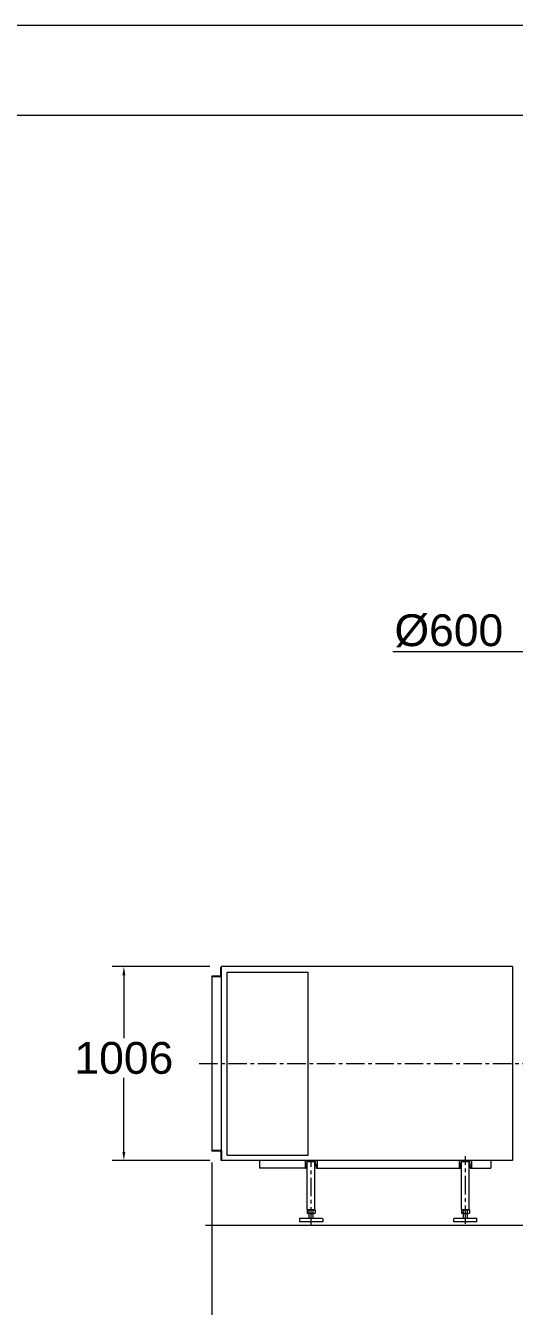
# Model space of a CAD drawing. Header units: millimetres. Extents: x 0 to 559189, y 1 to 426050.
# Drawn here: x 188902 to 253293, y 257316 to 426050 of the extents above; entities that cross this region are included whole.
import ezdxf
from ezdxf.enums import TextEntityAlignment as Align

# ---------------------------------------------------------------- set-up
doc = ezdxf.new("R2010")
doc.units = ezdxf.units.MM
doc.header["$LTSCALE"] = 25.4
doc.linetypes.add('CENTER', pattern=[50.8, 31.75, -6.35, 6.35, -6.35])
doc.layers.get('Defpoints').update_dxf_attribs({"lineweight": 5})
for name, color, linetype, lineweight in [('CAXA0', 7, 'Continuous', 5), ('CAXA1', 5, 'CENTER', 5), ('Title Block', 7, 'Continuous', 5)]:
    doc.layers.add(name, color=color, linetype=linetype, lineweight=lineweight)
doc.styles.add('ACANSTS', font='romans.shx', dxfattribs={"height": 25.4})
doc.styles.add('Roman', font='arial.ttf')
doc.styles.get("Standard").update_dxf_attribs({"font": 'arial.ttf'})
doc.dimstyles.new('ISO-25', dxfattribs={"dimscale": 30, "dimtxt": 38.1, "dimasz": 38.1, "dimexe": 50.8, "dimexo": 50.8, "dimgap": 15.875, "dimtad": 1, "dimtih": 1, "dimtoh": 1, "dimdec": 1, "dimlfac": 0.03937, "dimdsep": 46, "dimtxsty": 'Standard', "dimcen": 63.5, "dimclrd": 7, "dimclre": 7, "dimclrt": 7, "dimadec": 0, "dimazin": 0, "dimtfac": 1, "dimtdec": 1, "dimtmove": 0, "dimatfit": 3, "dimfxl": 25.4, "dimlwd": 5, "dimlwe": 5, "dimarcsym": 0})

# ---------------------------------------------------------------- blocks, each defined once
blk = doc.blocks.new('*D16')
at = {"color": 7, "linetype": 'Continuous', "lineweight": 5, "transparency": 16777216}
for p, q in [((213432, 276284), (213432, 248319)), ((334844, 266435), (334844, 248319)), ((214575, 249843), (333701, 249843))]:
    blk.add_line(p, q, dxfattribs=at)
at = {"color": 7, "transparency": 16777216}
for points in [[(214575, 250033), (214575, 249652), (213432, 249843)], [(333701, 250033), (333701, 249652), (334844, 249843)]]:
    blk.add_solid(points, dxfattribs=at)
at = {"layer": 'Defpoints', "color": 0, "transparency": 16777216}
for p in [(213432, 277808), (334844, 267959), (334844, 249843)]:
    blk.add_point(p, dxfattribs=at)
at = {"color": 7, "lineweight": 5, "transparency": 16777216, "insert": (267494, 252486), "char_height": 4191, "attachment_point": 5, "style": 'Roman'}
blk.add_mtext('C', dxfattribs=at)
blk = doc.blocks.new('*D6')
at = {"color": 7, "linetype": 'Continuous', "lineweight": 5, "transparency": 16777216}
for p, q in [((258428, 337403), (258428, 345109)), ((273642, 337403), (273642, 345109)), ((237283, 343585), (258428, 343585)), ((259571, 343585), (272499, 343585))]:
    blk.add_line(p, q, dxfattribs=at)
at = {"color": 7, "transparency": 16777216}
for points in [[(259571, 343775), (259571, 343394), (258428, 343585)], [(272499, 343775), (272499, 343394), (273642, 343585)]]:
    blk.add_solid(points, dxfattribs=at)
at = {"layer": 'Defpoints', "color": 0, "transparency": 16777216}
for p in [(273642, 343585), (258428, 335879), (273642, 335879)]:
    blk.add_point(p, dxfattribs=at)
at = {"color": 7, "lineweight": 5, "transparency": 16777216, "insert": (244662, 346318), "char_height": 4191, "attachment_point": 5, "style": 'Roman'}
blk.add_mtext('%%C600', dxfattribs=at)
blk = doc.blocks.new('*D21')
at = {"color": 7, "linetype": 'Continuous', "lineweight": 5, "transparency": 16777216}
for p, q in [((213178, 302078), (200321, 302078)), ((201845, 300935), (201845, 292640)), ((201845, 277669), (201845, 287408)), ((213178, 276526), (200321, 276526))]:
    blk.add_line(p, q, dxfattribs=at)
at = {"color": 7, "transparency": 16777216}
for points in [[(201654, 300935), (202035, 300935), (201845, 302078)], [(201654, 277669), (202035, 277669), (201845, 276526)]]:
    blk.add_solid(points, dxfattribs=at)
at = {"layer": 'Defpoints', "color": 0, "transparency": 16777216}
for p in [(214702, 302078), (201845, 276526), (214702, 276526)]:
    blk.add_point(p, dxfattribs=at)
at = {"color": 7, "lineweight": 5, "transparency": 16777216, "insert": (201845, 290024), "char_height": 4191, "attachment_point": 5, "style": 'Roman'}
blk.add_mtext('1006', dxfattribs=at)
blk = doc.blocks.new('LONE STAR BLOWER TITLE BLOCK (SIZE A)')
at = {"layer": 'Title Block', "lineweight": 15}
for p, q in [((600.08, 457.2), (0, 457.2)), ((587.38, 444.5), (12.7, 444.5)), ((587.38, 444.5), (12.7, 444.5))]:
    blk.add_line(p, q, dxfattribs=at)
at = {"layer": 'Title Block', "lineweight": 15, "style": 'ACANSTS'}
for tag, p, height in [('DRAWN_BY', (375.45, 58.16), 3.43), ('DRAWN_DATE', (402.66, 58.47), 3.43), ('DRAWING_SUBTITLE', (450.18, 50.21), 5.14), ('CHECKED_BY', (376.02, 49.37), 3.43), ('CHECK_DATE', (402.18, 49.5), 3.43), ('ENGINEER', (375.87, 40.95), 3.43), ('ENG_DATE', (401.95, 40.92), 3.43), ('DRAWING_SUBTITLE', (450.12, 39.35), 5.14), ('MANUFACTURING', (375.76, 32.38), 3.43), ('MFG_DATE', (401.98, 32.46), 3.43), ('CONTROL', (375.76, 23.81), 3.43), ('CONTROL_DATE', (401.98, 23.88), 3.43), ('CAGE_CODE', (455.36, 23.27), 3.43), ('MODEL_FILE_NAME', (230.14, 15.52), 3.43), ('APPROVED_BY', (375.47, 14.54), 3.43), ('APPROVAL_DATE', (401.77, 14.47), 3.43)]:
    blk.add_attdef(tag, p, '', height=height, dxfattribs=at)
at = {"layer": 'Title Block', "lineweight": 15, "style": 'Roman', "flags": 8}
for tag, height, p in [('DWG_NUMBER', 7.14, (484.29, 29.15)), ('SCALE', 3.43, (459.83, 17.88)), ('SHEETNUMBER', 3.43, (539.89, 17.88)), ('TOTA_SHEETS', 3.43, (556.11, 17.82))]:
    blk.add_attdef(tag, text='', height=height, dxfattribs=at).set_placement(p, align=Align.TOP_LEFT)
at = {"layer": 'Title Block', "lineweight": 15, "style": 'ACANSTS'}
blk.add_attdef('REVISION', text='', height=3.43, dxfattribs=at).set_placement((580.38, 22.69), align=Align.CENTER)

msp = doc.modelspace()

# ---------------------------------------------------------------- linework, layer by layer
at = {"layer": 'CAXA0', "color": 7, "linetype": 'Continuous', "lineweight": 5}
for p, q in [((253055.59, 302078), (214701.59, 302078)), ((216525.33, 302078), (214701.59, 302078)), ((214701.59, 277858.63), (214701.59, 302078)), ((219437.91, 302078), (219437.91, 302079.52)), ((253055.59, 302078), (253055.59, 276525.6)), ((213431.59, 300731.8), (213431.59, 300782.6)), ((213431.59, 300731.8), (213431.59, 277858.63)), ((214701.59, 300731.8), (213431.59, 300731.8)), ((214485.69, 300808), (213456.99, 300808)), ((214625.39, 300947.7), (214625.39, 301976.4)), ((214701.59, 302001.8), (214650.79, 302001.8)), ((214701.59, 300731.8), (214701.59, 302001.8)), ((215462.83, 277236.8), (215462.83, 301366.8)), ((215462.83, 301366.8), (226130.83, 301366.8)), ((226130.83, 277236.8), (226130.83, 301366.8)), ((214701.59, 277858.63), (213431.59, 277858.63)), ((213431.59, 277858.63), (213431.59, 277807.83)), ((214485.69, 277782.43), (213456.99, 277782.43)), ((214625.39, 277642.73), (214625.39, 276614.03)), ((214701.59, 277858.63), (214701.59, 276588.63)), ((214701.59, 277846.4), (214701.59, 276525.6)), ((215462.83, 277236.8), (226130.83, 277236.8)), ((214701.59, 276588.63), (214650.79, 276588.63)), ((218790.21, 276525.6), (214701.59, 276525.6)), ((253055.59, 276525.6), (218790.21, 276525.6)), ((226266.23, 276525.6), (218917.21, 276525.6)), ((219692.16, 276526.77), (219692.16, 275510.77)), ((225770.4, 275510.77), (219692.16, 275510.77)), ((225711.96, 276526.77), (227312.16, 276526.77)), ((225711.96, 276526.77), (225711.96, 275510.77)), ((225770.4, 275510.77), (225711.96, 275510.77)), ((225866.44, 275597.69), (225930.01, 276233.31)), ((226003.81, 270105.65), (226003.81, 276365.65)), ((226119.56, 276404.85), (226904.55, 276404.85)), ((227019.81, 270105.65), (227019.81, 276366.03)), ((227094.11, 276233.31), (227157.67, 275597.69)), ((227253.71, 275510.77), (246186.92, 275510.77)), ((227253.71, 275510.77), (227312.16, 275510.77)), ((227312.16, 276526.77), (227312.16, 275510.77)), ((246031.96, 276526.77), (247632.16, 276526.77)), ((246031.96, 276526.77), (246031.96, 275510.77)), ((246090.4, 275510.77), (246031.96, 275510.77)), ((246186.44, 275597.69), (246250.01, 276233.31)), ((246323.81, 270105.65), (246323.81, 276365.65)), ((246439.56, 276404.85), (247224.55, 276404.85)), ((247339.81, 270105.65), (247339.81, 276366.03)), ((247414.11, 276233.31), (247477.67, 275597.69)), ((247573.71, 275510.77), (247632.16, 275510.77)), ((247632.16, 276526.77), (247632.16, 275510.77)), ((247632.16, 275510.77), (250172.16, 275510.77)), ((250172.16, 276526.77), (250172.16, 275510.77)), ((225983.88, 270015.92), (225983.88, 269580.7)), ((226003.81, 270105.65), (226054.61, 270054.85)), ((226003.81, 270105.65), (226054.61, 270054.85)), ((226054.61, 270054.85), (226969.01, 270054.85)), ((226054.61, 270054.85), (226969.01, 270054.85)), ((226247.85, 269580.7), (226247.85, 270015.92)), ((226775.78, 269580.7), (226775.78, 270015.92)), ((226969.01, 270054.85), (227019.81, 270105.65)), ((226969.01, 270054.85), (227019.81, 270105.65)), ((227039.74, 270015.92), (227039.74, 269580.7)), ((246303.88, 270015.92), (246303.88, 269580.7)), ((246323.81, 270105.65), (246374.61, 270054.85)), ((246374.61, 270054.85), (247289.01, 270054.85)), ((247227.76, 270054.85), (246435.86, 270054.85)), ((246567.85, 269580.7), (246567.85, 270015.92)), ((247095.78, 269580.7), (247095.78, 270015.92)), ((247289.01, 270054.85), (247339.81, 270105.65)), ((247359.74, 270015.92), (247359.74, 269580.7)), ((224987.81, 268829.4), (225038.61, 268880.2)), ((224987.81, 268829.4), (224987.81, 268473.8)), ((228035.81, 268473.8), (224987.81, 268473.8)), ((228035.81, 268467.45), (224987.81, 268467.45)), ((227985.01, 268880.2), (225038.61, 268880.2)), ((226907.76, 269541.77), (226115.86, 269541.77)), ((226248.29, 268880.2), (226248.29, 269541.77)), ((226775.34, 268880.2), (226775.34, 269541.77)), ((227985.01, 268880.2), (228035.81, 268829.4)), ((228035.81, 268829.4), (228035.81, 268473.8)), ((245307.81, 268829.4), (245358.61, 268880.2)), ((245307.81, 268467.45), (245307.81, 268829.4)), ((248355.81, 268467.45), (245307.81, 268467.45)), ((248305.01, 268880.2), (245358.61, 268880.2)), ((247227.76, 269541.77), (246435.86, 269541.77)), ((246568.29, 268880.2), (246568.29, 269541.77)), ((247095.34, 268880.2), (247095.34, 269541.77)), ((248305.01, 268880.2), (248355.81, 268829.4)), ((248355.81, 268473.8), (248355.81, 268829.4)), ((353117.24, 267959.37), (212596.13, 267959.37))]:
    msp.add_line(p, q, dxfattribs=at)
for centre, radius, start, end in [((213456.99, 300782.6), 25.4, 90, 180), ((214485.69, 300947.7), 139.7, 270, 0), ((214650.79, 301976.4), 25.4, 90, 180), ((213456.99, 277807.83), 25.4, 180, 270), ((214485.69, 277642.73), 139.7, 0, 90), ((214650.79, 276614.03), 25.4, 180, 270), ((225770.4, 275607.29), 96.52, 270, 354.2894069), ((226119.56, 276214.35), 190.5, 90, 174.2894069), ((226904.55, 276214.35), 190.5, 5.7105931, 90), ((227253.71, 275607.29), 96.52, 185.7105931, 270), ((246090.4, 275607.29), 96.52, 270, 354.2894069), ((246439.56, 276214.35), 190.5, 90, 174.2894069), ((247224.55, 276214.35), 190.5, 5.7105931, 90), ((247573.71, 275607.29), 96.52, 185.7105931, 270), ((226115.86, 269811.65), 243.2, 57.1327678, 122.8672322), ((226511.81, 269140.45), 914.4, 73.2213451, 106.7786549), ((226907.76, 269811.65), 243.2, 57.1327678, 122.8672322), ((246435.86, 269811.65), 243.2, 57.1327678, 122.8672322), ((246831.81, 269140.45), 914.4, 73.2213451, 106.7786549), ((247227.76, 269811.65), 243.2, 57.1327678, 122.8672322), ((226115.86, 269784.97), 243.2, 237.1327678, 302.8672322), ((226511.81, 270456.17), 914.4, 253.2213451, 286.7786549), ((226907.76, 269784.97), 243.2, 237.1327678, 302.8672322), ((246435.86, 269784.97), 243.2, 237.1327678, 302.8672322), ((246831.81, 270456.17), 914.4, 253.2213451, 286.7786549), ((247227.76, 269784.97), 243.2, 237.1327678, 302.8672322)]:
    msp.add_arc(centre, radius, start, end, dxfattribs=at)
at = {"layer": 'CAXA1', "linetype": 'CENTER', "lineweight": 5, "ltscale": 3}
for p, q in [((211764.99, 289295.45), (284613.3, 289295.45)), ((246831.81, 268205.61), (246831.81, 277100.36)), ((226511.81, 267959.45), (226511.81, 276442.04))]:
    msp.add_line(p, q, dxfattribs=at)

# ---------------------------------------------------------------- block references
at = {"xscale": 931.8648284389766, "yscale": 931.8648284389766, "zscale": 931.8648284389766}
msp.add_blockref('LONE STAR BLOWER TITLE BLOCK (SIZE A)', (0.11, 1.34), dxfattribs=at)

# ---------------------------------------------------------------- dimensions: what is measured, and where the dimension line sits
at = {"color": 7, "lineweight": 5}
for base, p1, p2, text, picture, middle in [((273642.29, 343584.9), (258427.69, 335878.97), (273642.29, 335878.97), '%%C600', '*D6', (244661.58, 343584.9)), ((334843.59, 249842.68), (213431.59, 277807.83), (334843.59, 267959.37), 'C', '*D16', (267493.75, 249842.68))]:
    dim = msp.add_linear_dim(base=base, p1=p1, p2=p2, text=text, dimstyle='ISO-25', override={"dimscale": 30, "dimtxt": 139.7, "dimpost": '\\X', "dimtxsty": 'Roman', "dimtmove": 1}, dxfattribs=at)
    dim.commit()
    dim.dimension.update_dxf_attribs({"geometry": picture, "text_midpoint": middle, "dimtype": 160})
dim = msp.add_linear_dim(base=(201844.57, 276525.6), p1=(214701.59, 302078), p2=(214701.59, 276525.6), angle=90, text='1006', dimstyle='ISO-25', override={"dimscale": 30, "dimtxt": 139.7, "dimpost": '\\X', "dimtxsty": 'Roman', "dimtmove": 1}, dxfattribs=at)
dim.commit()
dim.dimension.update_dxf_attribs({"geometry": '*D21', "text_midpoint": (201844.57, 290024.33), "dimtype": 160})

doc.saveas('drawing.dxf')
